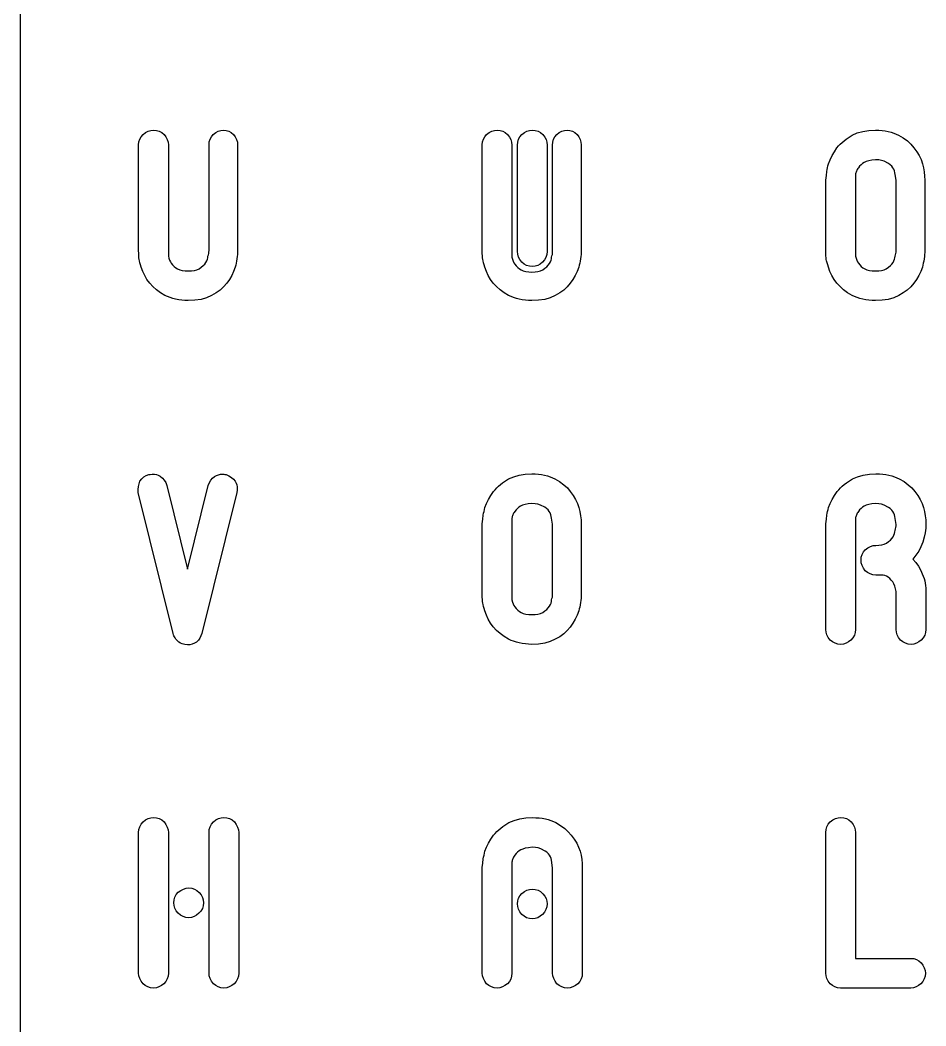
# Model space of a CAD drawing. Header units: metres. Extents: x 0 to 220, y 0 to 220.
# Drawn here: x 0 to 52.7, y 103 to 161.5 of the extents above; entities that cross this region are included whole.
import ezdxf

# ---------------------------------------------------------------- set-up
doc = ezdxf.new("R2010")
doc.units = ezdxf.units.M

msp = doc.modelspace()

# ---------------------------------------------------------------- linework, layer by layer
for p, q in [((0, 220), (0, 0)), ((6.9167, 154.387), (6.96414, 154.547)), ((6.96414, 154.547), (7.0432, 154.694)), ((7.0432, 154.694), (7.15388, 154.826)), ((7.15388, 154.826), (7.30313, 154.936)), ((7.30313, 154.936), (7.45589, 155.014)), ((7.45589, 155.014), (7.61214, 155.061)), ((7.61214, 155.061), (7.77188, 155.076)), ((7.77188, 155.076), (7.94127, 155.061)), ((7.94127, 155.061), (8.09839, 155.014)), ((8.09839, 155.014), (8.24326, 154.936)), ((8.24326, 154.936), (8.37589, 154.826)), ((8.37589, 154.826), (8.48657, 154.679)), ((8.48657, 154.679), (8.56564, 154.527)), ((8.56564, 154.527), (8.61307, 154.373)), ((11.0121, 154.389), (11.0579, 154.548)), ((11.0579, 154.548), (11.1341, 154.694)), ((11.1341, 154.694), (11.2409, 154.826)), ((11.2409, 154.826), (11.3846, 154.936)), ((11.3846, 154.936), (11.5316, 155.014)), ((11.5316, 155.014), (11.6821, 155.061)), ((11.6821, 155.061), (11.8359, 155.076)), ((11.8359, 155.076), (11.9989, 155.061)), ((11.9989, 155.061), (12.1501, 155.014)), ((12.1501, 155.014), (12.2894, 154.936)), ((12.2894, 154.936), (12.4169, 154.826)), ((12.4169, 154.826), (12.5236, 154.678)), ((12.5236, 154.678), (12.5999, 154.526)), ((12.5999, 154.526), (12.6456, 154.372)), ((26.9167, 154.387), (26.9641, 154.547)), ((26.9641, 154.547), (27.0432, 154.694)), ((27.0432, 154.694), (27.1539, 154.826)), ((27.1539, 154.826), (27.3031, 154.936)), ((27.3031, 154.936), (27.4559, 155.014)), ((27.4559, 155.014), (27.6121, 155.061)), ((27.6121, 155.061), (27.7719, 155.076)), ((27.7719, 155.076), (27.9413, 155.06)), ((27.9413, 155.06), (28.0984, 155.013)), ((28.0984, 155.013), (28.2433, 154.934)), ((28.2433, 154.934), (28.3759, 154.824)), ((28.3759, 154.824), (28.4866, 154.675)), ((28.4866, 154.675), (28.5656, 154.523)), ((28.5656, 154.523), (28.6131, 154.367)), ((28.9647, 154.382), (29.0121, 154.543)), ((29.0121, 154.543), (29.0912, 154.691)), ((29.0912, 154.691), (29.2019, 154.824)), ((29.2019, 154.824), (29.3511, 154.934)), ((29.3511, 154.934), (29.5039, 155.013)), ((29.5039, 155.013), (29.6601, 155.06)), ((29.6601, 155.06), (29.8199, 155.076)), ((29.8199, 155.076), (29.9893, 155.06)), ((29.9893, 155.06), (30.1464, 155.013)), ((30.1464, 155.013), (30.2912, 154.934)), ((30.2912, 154.934), (30.4239, 154.824)), ((30.4239, 154.824), (30.5346, 154.675)), ((30.5346, 154.675), (30.6136, 154.522)), ((30.6136, 154.522), (30.6611, 154.367)), ((31.0121, 154.383), (31.0579, 154.544)), ((31.0579, 154.544), (31.1341, 154.691)), ((31.1341, 154.691), (31.2409, 154.824)), ((31.2409, 154.824), (31.3846, 154.934)), ((31.3846, 154.934), (31.5316, 155.013)), ((31.5316, 155.013), (31.6821, 155.06)), ((31.6821, 155.06), (31.8359, 155.076)), ((31.8359, 155.076), (31.9989, 155.061)), ((31.9989, 155.061), (32.1501, 155.014)), ((32.1501, 155.014), (32.2894, 154.936)), ((32.2894, 154.936), (32.4169, 154.826)), ((32.4169, 154.826), (32.5236, 154.678)), ((32.5236, 154.678), (32.5999, 154.526)), ((32.5999, 154.526), (32.6456, 154.372)), ((47.9639, 154.457), (48.0814, 154.548)), ((48.0814, 154.548), (48.1989, 154.633)), ((48.1989, 154.633), (48.3164, 154.712)), ((48.3164, 154.712), (48.4339, 154.784)), ((48.4339, 154.784), (48.7311, 154.912)), ((48.7311, 154.912), (49.0559, 155.003)), ((49.0559, 155.003), (49.4081, 155.058)), ((49.4081, 155.058), (49.7879, 155.076)), ((49.7879, 155.076), (49.9845, 155.071)), ((49.9845, 155.071), (50.1741, 155.057)), ((50.1741, 155.057), (50.3569, 155.033)), ((50.3569, 155.033), (50.5329, 154.999)), ((50.5329, 154.999), (50.6998, 154.957)), ((50.6998, 154.957), (50.8546, 154.907)), ((50.8546, 154.907), (50.9973, 154.85)), ((50.9973, 154.85), (51.1279, 154.784)), ((51.1279, 154.784), (51.4068, 154.623)), ((51.4068, 154.623), (51.6494, 154.447)), ((6.90088, 154.213), (6.9167, 154.387)), ((6.90088, 148.064), (6.90088, 154.213)), ((8.61307, 154.373), (8.62889, 154.215)), ((8.62889, 154.215), (8.62889, 147.745)), ((10.9969, 154.215), (11.0121, 154.389)), ((10.9969, 148.078), (10.9969, 154.215)), ((12.6456, 154.372), (12.6609, 154.213)), ((12.6609, 154.213), (12.6609, 148.064)), ((26.9009, 154.213), (26.9167, 154.387)), ((26.9009, 148.064), (26.9009, 154.213)), ((28.6131, 154.367), (28.6289, 154.208)), ((28.6289, 154.208), (28.6289, 147.688)), ((28.9489, 154.207), (28.9647, 154.382)), ((28.9489, 148.009), (28.9489, 154.207)), ((30.6611, 154.367), (30.6769, 154.207)), ((30.6769, 154.207), (30.6769, 148.009)), ((30.9969, 154.208), (31.0121, 154.383)), ((30.9969, 148.023), (30.9969, 154.208)), ((32.6456, 154.372), (32.6609, 154.213)), ((32.6609, 154.213), (32.6609, 148.064)), ((47.3999, 153.821), (47.5499, 154.046)), ((47.5499, 154.046), (47.6433, 154.156)), ((47.6433, 154.156), (47.7434, 154.26)), ((47.7434, 154.26), (47.8503, 154.361)), ((47.8503, 154.361), (47.9639, 154.457)), ((51.6494, 154.447), (51.8557, 154.254)), ((51.8557, 154.254), (52.0259, 154.046)), ((52.0259, 154.046), (52.1973, 153.822)), ((47.0529, 153.114), (47.1514, 153.355)), ((47.1514, 153.355), (47.2671, 153.591)), ((47.2671, 153.591), (47.3999, 153.821)), ((49.7949, 153.348), (49.5819, 153.323)), ((49.9798, 153.339), (49.7949, 153.348)), ((50.1454, 153.31), (49.9798, 153.339)), ((52.1973, 153.822), (52.3384, 153.592)), ((52.3384, 153.592), (52.4492, 153.359)), ((52.4492, 153.359), (52.5299, 153.121)), ((46.9629, 152.669), (46.9816, 152.781)), ((46.9816, 152.781), (47.0029, 152.892)), ((47.0029, 152.892), (47.0266, 153.003)), ((47.0266, 153.003), (47.0529, 153.114)), ((48.7241, 152.784), (48.6974, 152.733)), ((48.7569, 152.837), (48.7241, 152.784)), ((48.7959, 152.891), (48.7569, 152.837)), ((48.8688, 152.983), (48.7959, 152.891)), ((48.9496, 153.064), (48.8688, 152.983)), ((49.0383, 153.135), (48.9496, 153.064)), ((49.1349, 153.195), (49.0383, 153.135)), ((49.2519, 153.246), (49.1349, 153.195)), ((49.4009, 153.289), (49.2519, 153.246)), ((49.5819, 153.323), (49.4009, 153.289)), ((50.2917, 153.263), (50.1454, 153.31)), ((50.5417, 153.13), (50.2917, 153.263)), ((50.6464, 153.057), (50.5417, 153.13)), ((50.7327, 152.978), (50.6464, 153.057)), ((50.8009, 152.891), (50.7327, 152.978)), ((50.8534, 152.799), (50.8009, 152.891)), ((50.8929, 152.701), (50.8534, 152.799)), ((52.5299, 153.121), (52.5872, 152.882)), ((52.5872, 152.882), (52.6281, 152.643)), ((46.9009, 152.168), (46.9304, 152.432)), ((46.9009, 148.064), (46.9009, 152.168)), ((46.9304, 152.432), (46.9629, 152.669)), ((48.6371, 152.539), (48.6289, 152.49)), ((48.6289, 152.49), (48.6289, 147.742)), ((48.6479, 152.587), (48.6371, 152.539)), ((48.6611, 152.635), (48.6479, 152.587)), ((48.6769, 152.683), (48.6611, 152.635)), ((48.6974, 152.733), (48.6769, 152.683)), ((50.9194, 152.598), (50.8929, 152.701)), ((50.9329, 152.49), (50.9194, 152.598)), ((50.9969, 152.158), (50.9329, 152.49)), ((50.9969, 148.074), (50.9969, 152.158)), ((52.6281, 152.643), (52.6527, 152.405)), ((52.6527, 152.405), (52.6609, 152.168)), ((52.6609, 152.168), (52.6609, 148.064)), ((6.90257, 147.902), (6.90088, 148.064)), ((10.9929, 147.985), (10.9969, 148.078)), ((12.6609, 148.064), (12.6582, 147.956)), ((26.9026, 147.902), (26.9009, 148.064)), ((32.6609, 148.064), (32.6582, 147.956)), ((46.9026, 147.902), (46.9009, 148.064)), ((50.9929, 147.981), (50.9969, 148.074)), ((52.6609, 148.064), (52.6582, 147.956)), ((6.90764, 147.763), (6.90257, 147.902)), ((6.91608, 147.648), (6.90764, 147.763)), ((6.92789, 147.556), (6.91608, 147.648)), ((6.9462, 147.468), (6.92789, 147.556)), ((8.62889, 147.745), (8.66519, 147.621)), ((8.66519, 147.621), (8.70514, 147.513)), ((8.70514, 147.513), (8.7487, 147.42)), ((10.8665, 147.47), (10.9034, 147.562)), ((10.9034, 147.562), (10.9255, 147.654)), ((10.9255, 147.654), (10.9329, 147.745)), ((10.9329, 147.745), (10.9609, 147.818)), ((10.9609, 147.818), (10.9809, 147.898)), ((10.9809, 147.898), (10.9929, 147.985)), ((12.6189, 147.584), (12.5975, 147.453)), ((12.6373, 147.716), (12.6189, 147.584)), ((12.6504, 147.84), (12.6373, 147.716)), ((12.6582, 147.956), (12.6504, 147.84)), ((26.9076, 147.763), (26.9026, 147.902)), ((26.9161, 147.648), (26.9076, 147.763)), ((26.9279, 147.556), (26.9161, 147.648)), ((26.9462, 147.468), (26.9279, 147.556)), ((28.6289, 147.688), (28.6652, 147.563)), ((28.6652, 147.563), (28.7051, 147.454)), ((28.9647, 147.85), (28.9489, 148.009)), ((29.0121, 147.694), (28.9647, 147.85)), ((29.0912, 147.541), (29.0121, 147.694)), ((29.2019, 147.392), (29.0912, 147.541)), ((30.5267, 147.526), (30.4099, 147.392)), ((30.6101, 147.673), (30.5267, 147.526)), ((30.6602, 147.834), (30.6101, 147.673)), ((30.6769, 148.009), (30.6602, 147.834)), ((30.8665, 147.411), (30.9034, 147.505)), ((30.9034, 147.505), (30.9255, 147.597)), ((30.9255, 147.597), (30.9329, 147.688)), ((30.9329, 147.688), (30.9609, 147.762)), ((30.9609, 147.762), (30.9809, 147.842)), ((30.9809, 147.842), (30.9929, 147.929)), ((30.9929, 147.929), (30.9969, 148.023)), ((32.6189, 147.584), (32.5975, 147.453)), ((32.6373, 147.716), (32.6189, 147.584)), ((32.6504, 147.84), (32.6373, 147.716)), ((32.6582, 147.956), (32.6504, 147.84)), ((46.9076, 147.763), (46.9026, 147.902)), ((46.9161, 147.648), (46.9076, 147.763)), ((46.9279, 147.556), (46.9161, 147.648)), ((46.9462, 147.468), (46.9279, 147.556)), ((48.6289, 147.742), (48.6652, 147.619)), ((48.6652, 147.619), (48.7051, 147.511)), ((48.7051, 147.511), (48.7487, 147.418)), ((50.8665, 147.468), (50.9034, 147.561)), ((50.9034, 147.561), (50.9255, 147.652)), ((50.9255, 147.652), (50.9329, 147.742)), ((50.9329, 147.742), (50.9609, 147.815)), ((50.9609, 147.815), (50.9809, 147.895)), ((50.9809, 147.895), (50.9929, 147.981)), ((52.6189, 147.584), (52.5975, 147.453)), ((52.6373, 147.716), (52.6189, 147.584)), ((52.6504, 147.84), (52.6373, 147.716)), ((52.6582, 147.956), (52.6504, 147.84)), ((6.97313, 147.363), (6.9462, 147.468)), ((7.0087, 147.242), (6.97313, 147.363)), ((7.05289, 147.104), (7.0087, 147.242)), ((7.14052, 146.853), (7.05289, 147.104)), ((8.7487, 147.42), (8.79588, 147.342)), ((8.79588, 147.342), (8.87627, 147.238)), ((8.87627, 147.238), (8.96539, 147.146)), ((8.96539, 147.146), (9.06326, 147.068)), ((9.06326, 147.068), (9.16989, 147.002)), ((9.16989, 147.002), (9.29221, 146.951)), ((9.29221, 146.951), (9.43713, 146.914)), ((9.43713, 146.914), (9.60471, 146.892)), ((9.60471, 146.892), (9.79489, 146.884)), ((9.79489, 146.884), (9.97977, 146.892)), ((9.97977, 146.892), (10.1454, 146.916)), ((10.1454, 146.916), (10.2917, 146.955)), ((10.2917, 146.955), (10.4189, 147.009)), ((10.4189, 147.009), (10.5479, 147.1)), ((10.5479, 147.1), (10.6569, 147.191)), ((10.6569, 147.191), (10.7459, 147.283)), ((10.7459, 147.283), (10.8149, 147.376)), ((10.8149, 147.376), (10.8665, 147.47)), ((12.5229, 147.104), (12.4295, 146.852)), ((12.5495, 147.213), (12.5229, 147.104)), ((12.5744, 147.329), (12.5495, 147.213)), ((12.5975, 147.453), (12.5744, 147.329)), ((26.9731, 147.363), (26.9462, 147.468)), ((27.0087, 147.242), (26.9731, 147.363)), ((27.0529, 147.104), (27.0087, 147.242)), ((27.1405, 146.853), (27.0529, 147.104)), ((28.7051, 147.454), (28.7487, 147.36)), ((28.7487, 147.36), (28.7959, 147.282)), ((28.7959, 147.282), (28.8763, 147.177)), ((28.8763, 147.177), (28.9654, 147.085)), ((28.9654, 147.085), (29.0633, 147.005)), ((29.0633, 147.005), (29.1699, 146.939)), ((29.1699, 146.939), (29.2922, 146.887)), ((29.3354, 147.282), (29.2019, 147.392)), ((29.4829, 147.203), (29.3354, 147.282)), ((29.6444, 147.156), (29.4829, 147.203)), ((29.8199, 147.14), (29.6444, 147.156)), ((29.9779, 147.156), (29.8199, 147.14)), ((30.1289, 147.203), (29.9779, 147.156)), ((30.2729, 147.282), (30.1289, 147.203)), ((30.1454, 146.852), (30.2917, 146.891)), ((30.4099, 147.392), (30.2729, 147.282)), ((30.2917, 146.891), (30.4189, 146.946)), ((30.4189, 146.946), (30.5479, 147.038)), ((30.5479, 147.038), (30.6569, 147.13)), ((30.6569, 147.13), (30.7459, 147.223)), ((30.7459, 147.223), (30.8149, 147.317)), ((30.8149, 147.317), (30.8665, 147.411)), ((32.5229, 147.104), (32.4295, 146.852)), ((32.5495, 147.213), (32.5229, 147.104)), ((32.5744, 147.329), (32.5495, 147.213)), ((32.5975, 147.453), (32.5744, 147.329)), ((46.9731, 147.363), (46.9462, 147.468)), ((47.0087, 147.242), (46.9731, 147.363)), ((47.0529, 147.104), (47.0087, 147.242)), ((47.1405, 146.853), (47.0529, 147.104)), ((48.7487, 147.418), (48.7959, 147.341)), ((48.7959, 147.341), (48.8763, 147.237)), ((48.8763, 147.237), (48.9654, 147.145)), ((48.9654, 147.145), (49.0633, 147.067)), ((49.0633, 147.067), (49.1699, 147.001)), ((49.1699, 147.001), (49.2922, 146.95)), ((49.2922, 146.95), (49.4371, 146.914)), ((49.4371, 146.914), (49.6047, 146.892)), ((49.6047, 146.892), (49.7949, 146.884)), ((49.7949, 146.884), (49.9798, 146.892)), ((49.9798, 146.892), (50.1454, 146.916)), ((50.1454, 146.916), (50.2917, 146.955)), ((50.2917, 146.955), (50.4189, 147.009)), ((50.4189, 147.009), (50.5479, 147.1)), ((50.5479, 147.1), (50.6569, 147.191)), ((50.6569, 147.191), (50.7459, 147.283)), ((50.7459, 147.283), (50.8149, 147.375)), ((50.8149, 147.375), (50.8665, 147.468)), ((52.5229, 147.104), (52.4295, 146.852)), ((52.5495, 147.213), (52.5229, 147.104)), ((52.5744, 147.329), (52.5495, 147.213)), ((52.5975, 147.453), (52.5744, 147.329)), ((7.25139, 146.614), (7.14052, 146.853)), ((7.38551, 146.386), (7.25139, 146.614)), ((7.54289, 146.171), (7.38551, 146.386)), ((12.1805, 146.382), (12.0249, 146.164)), ((12.3154, 146.612), (12.1805, 146.382)), ((12.4295, 146.852), (12.3154, 146.612)), ((27.2514, 146.614), (27.1405, 146.853)), ((27.3855, 146.386), (27.2514, 146.614)), ((27.5429, 146.171), (27.3855, 146.386)), ((29.2922, 146.887), (29.4371, 146.85)), ((29.4371, 146.85), (29.6047, 146.828)), ((29.6047, 146.828), (29.7949, 146.82)), ((29.7949, 146.82), (29.9798, 146.828)), ((29.9798, 146.828), (30.1454, 146.852)), ((32.1805, 146.382), (32.0249, 146.164)), ((32.3154, 146.612), (32.1805, 146.382)), ((32.4295, 146.852), (32.3154, 146.612)), ((47.2514, 146.614), (47.1405, 146.853)), ((47.3855, 146.386), (47.2514, 146.614)), ((47.5429, 146.171), (47.3855, 146.386)), ((52.1805, 146.382), (52.0249, 146.164)), ((52.3154, 146.612), (52.1805, 146.382)), ((52.4295, 146.852), (52.3154, 146.612)), ((7.72569, 145.97), (7.54289, 146.171)), ((7.93513, 145.782), (7.72569, 145.97)), ((8.1712, 145.608), (7.93513, 145.782)), ((11.6401, 145.773), (11.4074, 145.603)), ((11.8459, 145.961), (11.6401, 145.773)), ((12.0249, 146.164), (11.8459, 145.961)), ((27.7257, 145.97), (27.5429, 146.171)), ((27.9351, 145.782), (27.7257, 145.97)), ((28.1712, 145.608), (27.9351, 145.782)), ((31.6401, 145.773), (31.4074, 145.603)), ((31.8459, 145.961), (31.6401, 145.773)), ((32.0249, 146.164), (31.8459, 145.961)), ((47.7257, 145.97), (47.5429, 146.171)), ((47.9351, 145.782), (47.7257, 145.97)), ((48.1712, 145.608), (47.9351, 145.782)), ((51.6401, 145.773), (51.4074, 145.603)), ((51.8459, 145.961), (51.6401, 145.773)), ((52.0249, 146.164), (51.8459, 145.961)), ((8.43388, 145.448), (8.1712, 145.608)), ((8.5762, 145.388), (8.43388, 145.448)), ((8.72714, 145.334), (8.5762, 145.388)), ((8.8867, 145.284), (8.72714, 145.334)), ((9.05489, 145.239), (8.8867, 145.284)), ((9.23045, 145.203), (9.05489, 145.239)), ((9.41113, 145.177), (9.23045, 145.203)), ((9.59695, 145.161), (9.41113, 145.177)), ((9.78789, 145.156), (9.59695, 145.161)), ((10.1785, 145.175), (9.78789, 145.156)), ((10.5354, 145.229), (10.1785, 145.175)), ((10.8585, 145.321), (10.5354, 145.229)), ((11.1479, 145.448), (10.8585, 145.321)), ((11.4074, 145.603), (11.1479, 145.448)), ((28.4339, 145.448), (28.1712, 145.608)), ((28.5762, 145.388), (28.4339, 145.448)), ((28.7271, 145.334), (28.5762, 145.388)), ((28.8867, 145.284), (28.7271, 145.334)), ((29.0549, 145.239), (28.8867, 145.284)), ((29.2305, 145.203), (29.0549, 145.239)), ((29.4111, 145.177), (29.2305, 145.203)), ((29.597, 145.161), (29.4111, 145.177)), ((29.7879, 145.156), (29.597, 145.161)), ((30.1785, 145.175), (29.7879, 145.156)), ((30.5354, 145.229), (30.1785, 145.175)), ((30.8585, 145.321), (30.5354, 145.229)), ((31.1479, 145.448), (30.8585, 145.321)), ((31.4074, 145.603), (31.1479, 145.448)), ((48.4339, 145.448), (48.1712, 145.608)), ((48.5762, 145.388), (48.4339, 145.448)), ((48.7271, 145.334), (48.5762, 145.388)), ((48.8867, 145.284), (48.7271, 145.334)), ((49.0549, 145.239), (48.8867, 145.284)), ((49.2305, 145.203), (49.0549, 145.239)), ((49.4111, 145.177), (49.2305, 145.203)), ((49.597, 145.161), (49.4111, 145.177)), ((49.7879, 145.156), (49.597, 145.161)), ((50.1785, 145.175), (49.7879, 145.156)), ((50.5354, 145.229), (50.1785, 145.175)), ((50.8585, 145.321), (50.5354, 145.229)), ((51.1479, 145.448), (50.8585, 145.321)), ((51.4074, 145.603), (51.1479, 145.448)), ((6.92766, 134.503), (6.97621, 134.643)), ((6.97621, 134.643), (7.07622, 134.782)), ((7.07622, 134.782), (7.19522, 134.894)), ((7.19522, 134.894), (7.33322, 134.977)), ((7.33322, 134.977), (7.49022, 135.033)), ((7.49022, 135.033), (7.56671, 135.045)), ((7.56671, 135.045), (7.67772, 135.059)), ((7.67772, 135.059), (7.71222, 135.061)), ((7.71222, 135.061), (7.8224, 135.053)), ((7.8224, 135.053), (7.93097, 135.03)), ((7.93097, 135.03), (8.0379, 134.991)), ((8.0379, 134.991), (8.14322, 134.936)), ((8.14322, 134.936), (8.28185, 134.835)), ((8.28185, 134.835), (8.39272, 134.713)), ((8.39272, 134.713), (8.47585, 134.571)), ((11.0181, 134.575), (11.1027, 134.715)), ((11.1027, 134.715), (11.2021, 134.829)), ((11.2021, 134.829), (11.3162, 134.915)), ((11.3162, 134.915), (11.4355, 134.979)), ((11.4355, 134.979), (11.5504, 135.024)), ((11.5504, 135.024), (11.661, 135.052)), ((11.661, 135.052), (11.7672, 135.061)), ((11.7672, 135.061), (11.8122, 135.059)), ((11.8122, 135.059), (11.8642, 135.054)), ((11.8642, 135.054), (11.9232, 135.045)), ((11.9232, 135.045), (11.9892, 135.033)), ((11.9892, 135.033), (12.1576, 134.962)), ((12.1576, 134.962), (12.3017, 134.873)), ((12.3017, 134.873), (12.4216, 134.767)), ((12.4216, 134.767), (12.5172, 134.643)), ((12.5172, 134.643), (12.5719, 134.538)), ((28.0814, 134.548), (28.1989, 134.633)), ((28.1989, 134.633), (28.3164, 134.712)), ((28.3164, 134.712), (28.4339, 134.784)), ((28.4339, 134.784), (28.7311, 134.912)), ((28.7311, 134.912), (29.0559, 135.003)), ((29.0559, 135.003), (29.4081, 135.058)), ((29.4081, 135.058), (29.7879, 135.076)), ((29.7879, 135.076), (29.9845, 135.071)), ((29.9845, 135.071), (30.1741, 135.057)), ((30.1741, 135.057), (30.3569, 135.033)), ((30.3569, 135.033), (30.5329, 134.999)), ((30.5329, 134.999), (30.6998, 134.957)), ((30.6998, 134.957), (30.8546, 134.907)), ((30.8546, 134.907), (30.9973, 134.85)), ((30.9973, 134.85), (31.1279, 134.784)), ((31.1279, 134.784), (31.4068, 134.623)), ((31.4068, 134.623), (31.6494, 134.447)), ((48.0948, 134.548), (48.2136, 134.633)), ((48.2136, 134.633), (48.3323, 134.712)), ((48.3323, 134.712), (48.4509, 134.784)), ((48.4509, 134.784), (48.7513, 134.912)), ((48.7513, 134.912), (49.0796, 135.003)), ((49.0796, 135.003), (49.4358, 135.058)), ((49.4358, 135.058), (49.8199, 135.076)), ((49.8199, 135.076), (50.0189, 135.071)), ((50.0189, 135.071), (50.2109, 135.057)), ((50.2109, 135.057), (50.3959, 135.033)), ((50.3959, 135.033), (50.5739, 134.999)), ((50.5739, 134.999), (50.7423, 134.957)), ((50.7423, 134.957), (50.8986, 134.907)), ((50.8986, 134.907), (51.0428, 134.85)), ((51.0428, 134.85), (51.1749, 134.784)), ((51.1749, 134.784), (51.4566, 134.623)), ((51.4566, 134.623), (51.7019, 134.447)), ((6.86522, 133.988), (6.87215, 134.175)), ((6.87215, 134.175), (6.89296, 134.347)), ((6.89296, 134.347), (6.92766, 134.503)), ((8.47585, 134.571), (8.53122, 134.408)), ((8.53122, 134.408), (9.74022, 129.533)), ((9.74022, 129.533), (10.9482, 134.408)), ((10.9482, 134.408), (11.0181, 134.575)), ((12.5719, 134.538), (12.6109, 134.434)), ((12.6109, 134.434), (12.6344, 134.329)), ((12.6352, 134.131), (12.6142, 133.988)), ((12.6344, 134.329), (12.6422, 134.225)), ((12.6404, 134.184), (12.6352, 134.131)), ((12.6422, 134.225), (12.6404, 134.184)), ((27.3999, 133.821), (27.5499, 134.046)), ((27.5499, 134.046), (27.6433, 134.156)), ((27.6433, 134.156), (27.7434, 134.26)), ((27.7434, 134.26), (27.8503, 134.361)), ((27.8503, 134.361), (27.9639, 134.457)), ((27.9639, 134.457), (28.0814, 134.548)), ((31.6494, 134.447), (31.8557, 134.254)), ((31.8557, 134.254), (32.0259, 134.046)), ((32.0259, 134.046), (32.1973, 133.822)), ((47.4051, 133.821), (47.5569, 134.046)), ((47.5569, 134.046), (47.6513, 134.156)), ((47.6513, 134.156), (47.7526, 134.26)), ((47.7526, 134.26), (47.8608, 134.361)), ((47.8608, 134.361), (47.9759, 134.457)), ((47.9759, 134.457), (48.0948, 134.548)), ((51.7019, 134.447), (51.9106, 134.254)), ((51.9106, 134.254), (52.0829, 134.046)), ((52.0829, 134.046), (52.2561, 133.822)), ((8.90622, 125.78), (6.86522, 133.988)), ((12.6142, 133.988), (10.5732, 125.78)), ((27.1514, 133.355), (27.2671, 133.591)), ((27.2671, 133.591), (27.3999, 133.821)), ((32.1973, 133.822), (32.3384, 133.592)), ((32.3384, 133.592), (32.4492, 133.359)), ((47.1541, 133.355), (47.2709, 133.591)), ((47.2709, 133.591), (47.4051, 133.821)), ((52.2561, 133.822), (52.3986, 133.592)), ((52.3986, 133.592), (52.5106, 133.359)), ((26.9816, 132.781), (27.0029, 132.892)), ((27.0029, 132.892), (27.0266, 133.003)), ((27.0266, 133.003), (27.0529, 133.114)), ((27.0529, 133.114), (27.1514, 133.355)), ((28.7959, 132.891), (28.7569, 132.837)), ((28.8688, 132.983), (28.7959, 132.891)), ((28.9496, 133.064), (28.8688, 132.983)), ((29.0383, 133.135), (28.9496, 133.064)), ((29.1349, 133.195), (29.0383, 133.135)), ((29.2519, 133.246), (29.1349, 133.195)), ((29.4009, 133.289), (29.2519, 133.246)), ((29.5819, 133.323), (29.4009, 133.289)), ((29.7949, 133.348), (29.5819, 133.323)), ((29.9798, 133.339), (29.7949, 133.348)), ((30.1454, 133.31), (29.9798, 133.339)), ((30.2917, 133.263), (30.1454, 133.31)), ((30.5417, 133.13), (30.2917, 133.263)), ((30.6464, 133.057), (30.5417, 133.13)), ((30.7327, 132.978), (30.6464, 133.057)), ((30.8009, 132.891), (30.7327, 132.978)), ((30.8534, 132.799), (30.8009, 132.891)), ((32.4492, 133.359), (32.5299, 133.121)), ((32.5299, 133.121), (32.5872, 132.882)), ((32.5872, 132.882), (32.6281, 132.643)), ((46.9827, 132.781), (47.0041, 132.892)), ((47.0041, 132.892), (47.0282, 133.003)), ((47.0282, 133.003), (47.0549, 133.114)), ((47.0549, 133.114), (47.1541, 133.355)), ((48.7959, 132.89), (48.7569, 132.836)), ((48.8688, 132.982), (48.7959, 132.89)), ((48.9496, 133.063), (48.8688, 132.982)), ((49.0383, 133.135), (48.9496, 133.063)), ((49.1349, 133.195), (49.0383, 133.135)), ((49.2519, 133.246), (49.1349, 133.195)), ((49.4009, 133.289), (49.2519, 133.246)), ((49.5819, 133.323), (49.4009, 133.289)), ((49.7949, 133.348), (49.5819, 133.323)), ((49.9798, 133.339), (49.7949, 133.348)), ((50.1454, 133.309), (49.9798, 133.339)), ((50.2917, 133.261), (50.1454, 133.309)), ((50.5417, 133.127), (50.2917, 133.261)), ((50.6464, 133.053), (50.5417, 133.127)), ((50.7327, 132.972), (50.6464, 133.053)), ((50.8009, 132.884), (50.7327, 132.972)), ((50.8534, 132.791), (50.8009, 132.884)), ((52.5106, 133.359), (52.5919, 133.121)), ((52.5919, 133.121), (52.6501, 132.882)), ((52.6501, 132.882), (52.6916, 132.643)), ((26.9009, 132.168), (26.9304, 132.432)), ((26.9304, 132.432), (26.9629, 132.669)), ((26.9629, 132.669), (26.9816, 132.781)), ((28.6371, 132.539), (28.6289, 132.49)), ((28.6289, 132.49), (28.6289, 127.742)), ((28.6479, 132.587), (28.6371, 132.539)), ((28.6611, 132.635), (28.6479, 132.587)), ((28.6769, 132.683), (28.6611, 132.635)), ((28.6974, 132.733), (28.6769, 132.683)), ((28.7241, 132.784), (28.6974, 132.733)), ((28.7569, 132.837), (28.7241, 132.784)), ((30.8929, 132.701), (30.8534, 132.799)), ((30.9194, 132.598), (30.8929, 132.701)), ((30.9329, 132.49), (30.9194, 132.598)), ((30.9969, 132.158), (30.9329, 132.49)), ((32.6281, 132.643), (32.6527, 132.405)), ((32.6527, 132.405), (32.6609, 132.168)), ((46.9009, 132.168), (46.9306, 132.432)), ((46.9306, 132.432), (46.9639, 132.669)), ((46.9639, 132.669), (46.9827, 132.781)), ((48.6371, 132.536), (48.6289, 132.487)), ((48.6289, 132.487), (48.6289, 126.017)), ((48.6479, 132.584), (48.6371, 132.536)), ((48.6611, 132.633), (48.6479, 132.584)), ((48.6769, 132.681), (48.6611, 132.633)), ((48.6974, 132.731), (48.6769, 132.681)), ((48.7241, 132.782), (48.6974, 132.731)), ((48.7569, 132.836), (48.7241, 132.782)), ((50.8929, 132.691), (50.8534, 132.791)), ((50.9194, 132.587), (50.8929, 132.691)), ((50.9329, 132.477), (50.9194, 132.587)), ((50.9969, 132.139), (50.9329, 132.477)), ((52.6916, 132.643), (52.7166, 132.405)), ((52.7166, 132.405), (52.7249, 132.168)), ((26.9009, 128.064), (26.9009, 132.168)), ((30.9969, 128.074), (30.9969, 132.158)), ((32.6609, 132.168), (32.6609, 128.064)), ((46.9009, 126.019), (46.9009, 132.168)), ((50.9036, 131.603), (50.9256, 131.696)), ((50.9256, 131.696), (50.9329, 131.788)), ((50.9329, 131.788), (50.9609, 131.874)), ((50.9609, 131.874), (50.9809, 131.96)), ((50.9809, 131.96), (50.9929, 132.049)), ((50.9929, 132.049), (50.9969, 132.139)), ((52.7136, 131.914), (52.6796, 131.653)), ((52.7249, 132.168), (52.7136, 131.914)), ((50.4229, 131.043), (50.5509, 131.135)), ((50.5509, 131.135), (50.6591, 131.227)), ((50.6591, 131.227), (50.7474, 131.321)), ((50.7474, 131.321), (50.8159, 131.415)), ((50.8159, 131.415), (50.8671, 131.51)), ((50.8671, 131.51), (50.9036, 131.603)), ((52.5439, 131.11), (52.4399, 130.839)), ((52.6231, 131.385), (52.5439, 131.11)), ((52.6796, 131.653), (52.6231, 131.385)), ((49.0109, 130.386), (49.0884, 130.531)), ((49.0884, 130.531), (49.1969, 130.663)), ((49.1969, 130.663), (49.3431, 130.774)), ((49.3431, 130.774), (49.4929, 130.853)), ((49.4929, 130.853), (49.6461, 130.9)), ((49.6461, 130.9), (49.8029, 130.916)), ((49.8029, 130.916), (49.9864, 130.924)), ((49.9864, 130.924), (50.1509, 130.948)), ((50.1509, 130.948), (50.2964, 130.988)), ((50.2964, 130.988), (50.4229, 131.043)), ((52.3081, 130.582), (52.1484, 130.339)), ((52.4399, 130.839), (52.3081, 130.582)), ((48.9489, 130.059), (48.9644, 130.229)), ((48.9644, 129.9), (48.9489, 130.059)), ((48.9644, 130.229), (49.0109, 130.386)), ((52.1484, 130.339), (51.9609, 130.109)), ((51.9609, 130.109), (52.1362, 129.914)), ((49.0111, 129.743), (48.9644, 129.9)), ((49.0889, 129.591), (49.0111, 129.743)), ((49.1979, 129.441), (49.0889, 129.591)), ((49.3293, 129.331), (49.1979, 129.441)), ((52.1362, 129.914), (52.2874, 129.706)), ((52.2874, 129.706), (52.4142, 129.483)), ((52.4142, 129.483), (52.5741, 129.114)), ((49.4744, 129.252), (49.3293, 129.331)), ((49.6333, 129.204), (49.4744, 129.252)), ((49.8059, 129.188), (49.6333, 129.204)), ((50.1379, 129.188), (49.8059, 129.188)), ((50.2364, 129.18), (50.1379, 129.188)), ((50.3349, 129.155), (50.2364, 129.18)), ((50.4334, 129.114), (50.3349, 129.155)), ((50.5319, 129.056), (50.4334, 129.114)), ((50.6264, 128.983), (50.5319, 129.056)), ((50.7131, 128.896), (50.6264, 128.983)), ((50.7919, 128.793), (50.7131, 128.896)), ((50.8629, 128.675), (50.7919, 128.793)), ((52.5741, 129.114), (52.6209, 128.982)), ((52.6209, 128.982), (52.6571, 128.85)), ((52.6571, 128.85), (52.6829, 128.717)), ((50.9215, 128.543), (50.8629, 128.675)), ((50.9634, 128.395), (50.9215, 128.543)), ((50.9885, 128.231), (50.9634, 128.395)), ((50.9969, 128.052), (50.9885, 128.231)), ((52.6829, 128.717), (52.7012, 128.577)), ((52.7012, 128.577), (52.7144, 128.422)), ((52.7144, 128.422), (52.7222, 128.251)), ((52.7222, 128.251), (52.7249, 128.064)), ((26.9026, 127.902), (26.9009, 128.064)), ((26.9076, 127.763), (26.9026, 127.902)), ((26.9161, 127.648), (26.9076, 127.763)), ((26.9279, 127.556), (26.9161, 127.648)), ((28.6289, 127.742), (28.6652, 127.619)), ((28.6652, 127.619), (28.7051, 127.511)), ((30.9034, 127.561), (30.9255, 127.652)), ((30.9255, 127.652), (30.9329, 127.742)), ((30.9329, 127.742), (30.9609, 127.815)), ((30.9609, 127.815), (30.9809, 127.895)), ((30.9809, 127.895), (30.9929, 127.981)), ((30.9929, 127.981), (30.9969, 128.074)), ((32.6189, 127.584), (32.5975, 127.453)), ((32.6373, 127.716), (32.6189, 127.584)), ((32.6504, 127.84), (32.6373, 127.716)), ((32.6582, 127.956), (32.6504, 127.84)), ((32.6609, 128.064), (32.6582, 127.956)), ((50.9969, 126.015), (50.9969, 128.052)), ((52.7249, 128.064), (52.7249, 126.019)), ((26.9462, 127.468), (26.9279, 127.556)), ((26.9731, 127.363), (26.9462, 127.468)), ((27.0087, 127.242), (26.9731, 127.363)), ((27.0529, 127.104), (27.0087, 127.242)), ((27.1405, 126.853), (27.0529, 127.104)), ((28.7051, 127.511), (28.7487, 127.418)), ((28.7487, 127.418), (28.7959, 127.341)), ((28.7959, 127.341), (28.8763, 127.237)), ((28.8763, 127.237), (28.9654, 127.145)), ((28.9654, 127.145), (29.0633, 127.067)), ((29.0633, 127.067), (29.1699, 127.001)), ((29.1699, 127.001), (29.2922, 126.95)), ((30.2917, 126.955), (30.4189, 127.009)), ((30.4189, 127.009), (30.5479, 127.1)), ((30.5479, 127.1), (30.6569, 127.191)), ((30.6569, 127.191), (30.7459, 127.283)), ((30.7459, 127.283), (30.8149, 127.375)), ((30.8149, 127.375), (30.8665, 127.468)), ((30.8665, 127.468), (30.9034, 127.561)), ((32.5229, 127.104), (32.4295, 126.852)), ((32.5495, 127.213), (32.5229, 127.104)), ((32.5744, 127.329), (32.5495, 127.213)), ((32.5975, 127.453), (32.5744, 127.329)), ((27.2514, 126.614), (27.1405, 126.853)), ((27.3855, 126.386), (27.2514, 126.614)), ((29.2922, 126.95), (29.4371, 126.914)), ((29.4371, 126.914), (29.6047, 126.892)), ((29.6047, 126.892), (29.7949, 126.884)), ((29.7949, 126.884), (29.9798, 126.892)), ((29.9798, 126.892), (30.1454, 126.916)), ((30.1454, 126.916), (30.2917, 126.955)), ((32.3154, 126.612), (32.1805, 126.382)), ((32.4295, 126.852), (32.3154, 126.612)), ((27.5429, 126.171), (27.3855, 126.386)), ((27.7257, 125.97), (27.5429, 126.171)), ((27.9351, 125.782), (27.7257, 125.97)), ((31.8459, 125.961), (31.6401, 125.773)), ((32.0249, 126.164), (31.8459, 125.961)), ((32.1805, 126.382), (32.0249, 126.164)), ((46.9167, 125.861), (46.9009, 126.019)), ((46.9641, 125.706), (46.9167, 125.861)), ((48.6122, 125.844), (48.5621, 125.684)), ((48.6289, 126.017), (48.6122, 125.844)), ((51.0127, 125.858), (50.9969, 126.015)), ((51.0601, 125.703), (51.0127, 125.858)), ((52.7082, 125.845), (52.6581, 125.685)), ((52.7249, 126.019), (52.7082, 125.845)), ((8.92365, 125.717), (8.90622, 125.78)), ((8.94797, 125.655), (8.92365, 125.717)), ((8.97916, 125.592), (8.94797, 125.655)), ((9.01721, 125.529), (8.97916, 125.592)), ((9.06303, 125.467), (9.01721, 125.529)), ((9.11647, 125.406), (9.06303, 125.467)), ((9.17752, 125.345), (9.11647, 125.406)), ((9.24622, 125.285), (9.17752, 125.345)), ((9.33183, 125.231), (9.24622, 125.285)), ((10.2672, 125.292), (10.151, 125.219)), ((10.3748, 125.401), (10.2672, 125.292)), ((10.4617, 125.519), (10.3748, 125.401)), ((10.5278, 125.645), (10.4617, 125.519)), ((10.5732, 125.78), (10.5278, 125.645)), ((28.1712, 125.608), (27.9351, 125.782)), ((28.4339, 125.448), (28.1712, 125.608)), ((28.5762, 125.388), (28.4339, 125.448)), ((28.7271, 125.334), (28.5762, 125.388)), ((28.8867, 125.284), (28.7271, 125.334)), ((29.0549, 125.239), (28.8867, 125.284)), ((29.2305, 125.203), (29.0549, 125.239)), ((30.8585, 125.321), (30.5354, 125.229)), ((31.1479, 125.448), (30.8585, 125.321)), ((31.4074, 125.603), (31.1479, 125.448)), ((31.6401, 125.773), (31.4074, 125.603)), ((47.0432, 125.554), (46.9641, 125.706)), ((47.1539, 125.406), (47.0432, 125.554)), ((47.2874, 125.297), (47.1539, 125.406)), ((47.4349, 125.219), (47.2874, 125.297)), ((48.2249, 125.297), (48.0809, 125.219)), ((48.3619, 125.406), (48.2249, 125.297)), ((48.4787, 125.538), (48.3619, 125.406)), ((48.5621, 125.684), (48.4787, 125.538)), ((51.1392, 125.553), (51.0601, 125.703)), ((51.2499, 125.405), (51.1392, 125.553)), ((51.3834, 125.296), (51.2499, 125.405)), ((51.5309, 125.219), (51.3834, 125.296)), ((52.3209, 125.297), (52.1769, 125.219)), ((52.4579, 125.406), (52.3209, 125.297)), ((52.5747, 125.539), (52.4579, 125.406)), ((52.6581, 125.685), (52.5747, 125.539)), ((9.44272, 125.186), (9.33183, 125.231)), ((9.57884, 125.151), (9.44272, 125.186)), ((9.74022, 125.125), (9.57884, 125.151)), ((9.88753, 125.135), (9.74022, 125.125)), ((10.0244, 125.167), (9.88753, 125.135)), ((10.151, 125.219), (10.0244, 125.167)), ((29.4111, 125.177), (29.2305, 125.203)), ((29.597, 125.161), (29.4111, 125.177)), ((29.7879, 125.156), (29.597, 125.161)), ((30.1785, 125.175), (29.7879, 125.156)), ((30.5354, 125.229), (30.1785, 125.175)), ((47.5964, 125.172), (47.4349, 125.219)), ((47.7719, 125.156), (47.5964, 125.172)), ((47.9299, 125.172), (47.7719, 125.156)), ((48.0809, 125.219), (47.9299, 125.172)), ((51.6924, 125.172), (51.5309, 125.219)), ((51.8679, 125.156), (51.6924, 125.172)), ((52.0259, 125.172), (51.8679, 125.156)), ((52.1769, 125.219), (52.0259, 125.172)), ((7.0432, 114.694), (7.15388, 114.826)), ((7.15388, 114.826), (7.30313, 114.936)), ((7.30313, 114.936), (7.45589, 115.014)), ((7.45589, 115.014), (7.61214, 115.061)), ((7.61214, 115.061), (7.77188, 115.076)), ((7.77188, 115.076), (7.94127, 115.061)), ((7.94127, 115.061), (8.09839, 115.014)), ((8.09839, 115.014), (8.24326, 114.936)), ((8.24326, 114.936), (8.37589, 114.826)), ((8.37589, 114.826), (8.48657, 114.678)), ((11.1392, 114.694), (11.2499, 114.826)), ((11.2499, 114.826), (11.3991, 114.936)), ((11.3991, 114.936), (11.5519, 115.014)), ((11.5519, 115.014), (11.7081, 115.061)), ((11.7081, 115.061), (11.8679, 115.076)), ((11.8679, 115.076), (12.0372, 115.061)), ((12.0372, 115.061), (12.1944, 115.014)), ((12.1944, 115.014), (12.3392, 114.936)), ((12.3392, 114.936), (12.4719, 114.826)), ((12.4719, 114.826), (12.5826, 114.678)), ((28.2136, 114.633), (28.3323, 114.712)), ((28.3323, 114.712), (28.4509, 114.784)), ((28.4509, 114.784), (28.7513, 114.912)), ((28.7513, 114.912), (29.0796, 115.003)), ((29.0796, 115.003), (29.4358, 115.058)), ((29.4358, 115.058), (29.8199, 115.076)), ((29.8199, 115.076), (30.0189, 115.071)), ((30.0189, 115.071), (30.2109, 115.057)), ((30.2109, 115.057), (30.3959, 115.033)), ((30.3959, 115.033), (30.5739, 114.999)), ((30.5739, 114.999), (30.7423, 114.957)), ((30.7423, 114.957), (30.8986, 114.907)), ((30.8986, 114.907), (31.0428, 114.85)), ((31.0428, 114.85), (31.1749, 114.784)), ((31.1749, 114.784), (31.4566, 114.623)), ((47.0432, 114.694), (47.1539, 114.826)), ((47.1539, 114.826), (47.3031, 114.936)), ((47.3031, 114.936), (47.4559, 115.014)), ((47.4559, 115.014), (47.6121, 115.061)), ((47.6121, 115.061), (47.7719, 115.076)), ((47.7719, 115.076), (47.9413, 115.061)), ((47.9413, 115.061), (48.0984, 115.014)), ((48.0984, 115.014), (48.2433, 114.936)), ((48.2433, 114.936), (48.3759, 114.826)), ((48.3759, 114.826), (48.4866, 114.679)), ((6.90088, 114.213), (6.9167, 114.387)), ((6.90088, 106.019), (6.90088, 114.213)), ((6.9167, 114.387), (6.96414, 114.547)), ((6.96414, 114.547), (7.0432, 114.694)), ((8.48657, 114.678), (8.56564, 114.526)), ((8.56564, 114.526), (8.61307, 114.372)), ((8.61307, 114.372), (8.62889, 114.213)), ((8.62889, 114.213), (8.62889, 106.019)), ((10.9969, 114.213), (11.0127, 114.387)), ((10.9969, 106.019), (10.9969, 114.213)), ((11.0127, 114.387), (11.0601, 114.547)), ((11.0601, 114.547), (11.1392, 114.694)), ((12.5826, 114.678), (12.6616, 114.526)), ((12.6616, 114.526), (12.7091, 114.372)), ((12.7091, 114.372), (12.7249, 114.213)), ((12.7249, 114.213), (12.7249, 106.019)), ((27.5569, 114.046), (27.6513, 114.156)), ((27.6513, 114.156), (27.7526, 114.26)), ((27.7526, 114.26), (27.8608, 114.361)), ((27.8608, 114.361), (27.9759, 114.457)), ((27.9759, 114.457), (28.0948, 114.548)), ((28.0948, 114.548), (28.2136, 114.633)), ((31.4566, 114.623), (31.7019, 114.447)), ((31.7019, 114.447), (31.9106, 114.254)), ((31.9106, 114.254), (32.0829, 114.046)), ((46.9009, 114.213), (46.9167, 114.387)), ((46.9009, 106.019), (46.9009, 114.213)), ((46.9167, 114.387), (46.9641, 114.547)), ((46.9641, 114.547), (47.0432, 114.694)), ((48.4866, 114.679), (48.5656, 114.527)), ((48.5656, 114.527), (48.6131, 114.373)), ((48.6131, 114.373), (48.6289, 114.215)), ((48.6289, 114.215), (48.6289, 106.884)), ((27.1541, 113.355), (27.2709, 113.591)), ((27.2709, 113.591), (27.4051, 113.821)), ((27.4051, 113.821), (27.5569, 114.046)), ((32.0829, 114.046), (32.2561, 113.822)), ((32.2561, 113.822), (32.3986, 113.592)), ((32.3986, 113.592), (32.5106, 113.359)), ((27.0041, 112.892), (27.0282, 113.003)), ((27.0282, 113.003), (27.0549, 113.114)), ((27.0549, 113.114), (27.1541, 113.355)), ((28.8708, 112.982), (28.7969, 112.89)), ((28.9526, 113.063), (28.8708, 112.982)), ((29.0423, 113.135), (28.9526, 113.063)), ((29.1399, 113.195), (29.0423, 113.135)), ((29.258, 113.246), (29.1399, 113.195)), ((29.4084, 113.289), (29.258, 113.246)), ((29.591, 113.323), (29.4084, 113.289)), ((29.8059, 113.348), (29.591, 113.323)), ((29.9923, 113.339), (29.8059, 113.348)), ((30.1596, 113.31), (29.9923, 113.339)), ((30.3078, 113.262), (30.1596, 113.31)), ((30.5607, 113.129), (30.3078, 113.262)), ((30.6661, 113.056), (30.5607, 113.129)), ((30.7532, 112.976), (30.6661, 113.056)), ((30.8219, 112.889), (30.7532, 112.976)), ((32.5106, 113.359), (32.5919, 113.121)), ((32.5919, 113.121), (32.6501, 112.882)), ((26.9009, 112.168), (26.9306, 112.432)), ((26.9306, 112.432), (26.9639, 112.669)), ((26.9639, 112.669), (26.9827, 112.781)), ((26.9827, 112.781), (27.0041, 112.892)), ((28.6372, 112.536), (28.6289, 112.487)), ((28.6289, 112.487), (28.6289, 106.017)), ((28.6481, 112.584), (28.6372, 112.536)), ((28.6617, 112.633), (28.6481, 112.584)), ((28.6779, 112.681), (28.6617, 112.633)), ((28.6985, 112.731), (28.6779, 112.681)), ((28.7251, 112.782), (28.6985, 112.731)), ((28.7579, 112.836), (28.7251, 112.782)), ((28.7969, 112.89), (28.7579, 112.836)), ((30.8748, 112.797), (30.8219, 112.889)), ((30.9146, 112.699), (30.8748, 112.797)), ((30.9413, 112.596), (30.9146, 112.699)), ((30.9969, 112.154), (30.9413, 112.596)), ((32.6501, 112.882), (32.6916, 112.643)), ((32.6916, 112.643), (32.7166, 112.405)), ((32.7166, 112.405), (32.7249, 112.168)), ((26.9009, 106.019), (26.9009, 112.168)), ((30.9969, 106.017), (30.9969, 112.154)), ((32.7249, 112.168), (32.7249, 106.019)), ((9.0912, 110.595), (9.20189, 110.727)), ((9.20189, 110.727), (9.35114, 110.838)), ((9.35114, 110.838), (9.50389, 110.917)), ((9.50389, 110.917), (9.66014, 110.964)), ((9.66014, 110.964), (9.81989, 110.98)), ((9.81989, 110.98), (9.98926, 110.964)), ((9.98926, 110.964), (10.1464, 110.913)), ((10.1464, 110.913), (10.2912, 110.83)), ((10.2912, 110.83), (10.4239, 110.713)), ((10.4239, 110.713), (10.5346, 110.576)), ((29.0912, 110.531), (29.2019, 110.663)), ((29.2019, 110.663), (29.3511, 110.774)), ((29.3511, 110.774), (29.5039, 110.853)), ((29.5039, 110.853), (29.6601, 110.9)), ((29.6601, 110.9), (29.8199, 110.916)), ((29.8199, 110.916), (29.9893, 110.9)), ((29.9893, 110.9), (30.1464, 110.849)), ((30.1464, 110.849), (30.2912, 110.766)), ((30.2912, 110.766), (30.4239, 110.649)), ((30.4239, 110.649), (30.5346, 110.512)), ((8.94888, 110.123), (8.96471, 110.293)), ((8.96471, 109.964), (8.94888, 110.123)), ((8.96471, 110.293), (9.01213, 110.45)), ((9.01213, 110.45), (9.0912, 110.595)), ((10.5346, 110.576), (10.6136, 110.432)), ((10.6136, 110.432), (10.6611, 110.281)), ((10.6769, 110.123), (10.6602, 109.948)), ((10.6611, 110.281), (10.6769, 110.123)), ((28.9489, 110.059), (28.9647, 110.229)), ((28.9647, 109.9), (28.9489, 110.059)), ((28.9647, 110.229), (29.0121, 110.386)), ((29.0121, 110.386), (29.0912, 110.531)), ((30.5346, 110.512), (30.6136, 110.368)), ((30.6136, 110.368), (30.6611, 110.217)), ((30.6769, 110.059), (30.6602, 109.884)), ((30.6611, 110.217), (30.6769, 110.059)), ((9.01213, 109.807), (8.96471, 109.964)), ((9.0912, 109.655), (9.01213, 109.807)), ((9.20189, 109.505), (9.0912, 109.655)), ((9.33539, 109.395), (9.20189, 109.505)), ((10.4099, 109.505), (10.2729, 109.395)), ((10.5267, 109.639), (10.4099, 109.505)), ((10.6101, 109.786), (10.5267, 109.639)), ((10.6602, 109.948), (10.6101, 109.786)), ((29.0121, 109.743), (28.9647, 109.9)), ((29.0912, 109.591), (29.0121, 109.743)), ((29.2019, 109.441), (29.0912, 109.591)), ((29.3354, 109.331), (29.2019, 109.441)), ((30.4099, 109.441), (30.2729, 109.331)), ((30.5267, 109.575), (30.4099, 109.441)), ((30.6101, 109.722), (30.5267, 109.575)), ((30.6602, 109.884), (30.6101, 109.722)), ((9.48288, 109.316), (9.33539, 109.395)), ((9.64439, 109.268), (9.48288, 109.316)), ((9.81989, 109.252), (9.64439, 109.268)), ((9.97789, 109.268), (9.81989, 109.252)), ((10.1289, 109.316), (9.97789, 109.268)), ((10.2729, 109.395), (10.1289, 109.316)), ((29.4829, 109.252), (29.3354, 109.331)), ((29.6444, 109.204), (29.4829, 109.252)), ((29.8199, 109.188), (29.6444, 109.204)), ((29.9779, 109.204), (29.8199, 109.188)), ((30.1289, 109.252), (29.9779, 109.204)), ((30.2729, 109.331), (30.1289, 109.252)), ((48.6289, 106.884), (51.8499, 106.884)), ((51.8499, 106.884), (52.0164, 106.868)), ((52.0164, 106.868), (52.1709, 106.818)), ((52.1709, 106.818), (52.3134, 106.734)), ((52.3134, 106.734), (52.4439, 106.617)), ((52.4439, 106.617), (52.5528, 106.48)), ((6.9167, 105.861), (6.90088, 106.019)), ((8.62889, 106.019), (8.6122, 105.845)), ((11.0127, 105.861), (10.9969, 106.019)), ((12.7249, 106.019), (12.7082, 105.845)), ((26.9167, 105.861), (26.9009, 106.019)), ((28.6289, 106.017), (28.6122, 105.844)), ((31.0127, 105.859), (30.9969, 106.017)), ((32.7249, 106.019), (32.7082, 105.845)), ((46.9165, 105.861), (46.9009, 106.019)), ((52.5528, 106.48), (52.6306, 106.336)), ((52.6306, 106.336), (52.6773, 106.185)), ((52.6929, 106.027), (52.6764, 105.852)), ((52.6773, 106.185), (52.6929, 106.027)), ((6.96414, 105.706), (6.9167, 105.861)), ((7.0432, 105.554), (6.96414, 105.706)), ((7.15388, 105.406), (7.0432, 105.554)), ((7.28738, 105.297), (7.15388, 105.406)), ((8.36189, 105.406), (8.22488, 105.297)), ((8.4787, 105.539), (8.36189, 105.406)), ((8.56213, 105.685), (8.4787, 105.539)), ((8.6122, 105.845), (8.56213, 105.685)), ((11.0601, 105.706), (11.0127, 105.861)), ((11.1392, 105.554), (11.0601, 105.706)), ((11.2499, 105.406), (11.1392, 105.554)), ((11.3834, 105.297), (11.2499, 105.406)), ((12.4579, 105.406), (12.3209, 105.297)), ((12.5747, 105.539), (12.4579, 105.406)), ((12.6581, 105.685), (12.5747, 105.539)), ((12.7082, 105.845), (12.6581, 105.685)), ((26.9641, 105.706), (26.9167, 105.861)), ((27.0432, 105.554), (26.9641, 105.706)), ((27.1539, 105.406), (27.0432, 105.554)), ((27.2874, 105.297), (27.1539, 105.406)), ((28.3619, 105.406), (28.2249, 105.297)), ((28.4787, 105.538), (28.3619, 105.406)), ((28.5621, 105.684), (28.4787, 105.538)), ((28.6122, 105.844), (28.5621, 105.684)), ((31.0601, 105.705), (31.0127, 105.859)), ((31.1392, 105.554), (31.0601, 105.705)), ((31.2499, 105.406), (31.1392, 105.554)), ((31.3834, 105.297), (31.2499, 105.406)), ((32.4579, 105.406), (32.3209, 105.297)), ((32.5747, 105.539), (32.4579, 105.406)), ((32.6581, 105.685), (32.5747, 105.539)), ((32.7082, 105.845), (32.6581, 105.685)), ((46.9634, 105.706), (46.9165, 105.861)), ((47.0415, 105.554), (46.9634, 105.706)), ((47.1509, 105.406), (47.0415, 105.554)), ((47.2828, 105.297), (47.1509, 105.406)), ((52.4289, 105.409), (52.2934, 105.299)), ((52.5444, 105.543), (52.4289, 105.409)), ((52.6269, 105.69), (52.5444, 105.543)), ((52.6764, 105.852), (52.6269, 105.69)), ((7.43489, 105.219), (7.28738, 105.297)), ((7.59639, 105.172), (7.43489, 105.219)), ((7.77188, 105.156), (7.59639, 105.172)), ((7.92989, 105.172), (7.77188, 105.156)), ((8.08089, 105.219), (7.92989, 105.172)), ((8.22488, 105.297), (8.08089, 105.219)), ((11.5309, 105.219), (11.3834, 105.297)), ((11.6924, 105.172), (11.5309, 105.219)), ((11.8679, 105.156), (11.6924, 105.172)), ((12.0259, 105.172), (11.8679, 105.156)), ((12.1769, 105.219), (12.0259, 105.172)), ((12.3209, 105.297), (12.1769, 105.219)), ((27.4349, 105.219), (27.2874, 105.297)), ((27.5964, 105.172), (27.4349, 105.219)), ((27.7719, 105.156), (27.5964, 105.172)), ((27.9299, 105.172), (27.7719, 105.156)), ((28.0809, 105.219), (27.9299, 105.172)), ((28.2249, 105.297), (28.0809, 105.219)), ((31.5309, 105.219), (31.3834, 105.297)), ((31.6924, 105.172), (31.5309, 105.219)), ((31.8679, 105.156), (31.6924, 105.172)), ((32.0259, 105.172), (31.8679, 105.156)), ((32.1769, 105.219), (32.0259, 105.172)), ((32.3209, 105.297), (32.1769, 105.219)), ((47.4286, 105.219), (47.2828, 105.297)), ((47.5883, 105.172), (47.4286, 105.219)), ((47.7619, 105.156), (47.5883, 105.172)), ((51.8459, 105.156), (47.7619, 105.156)), ((52.0019, 105.172), (51.8459, 105.156)), ((52.1511, 105.22), (52.0019, 105.172)), ((52.2934, 105.299), (52.1511, 105.22))]:
    msp.add_line(p, q)

doc.saveas('drawing.dxf')
